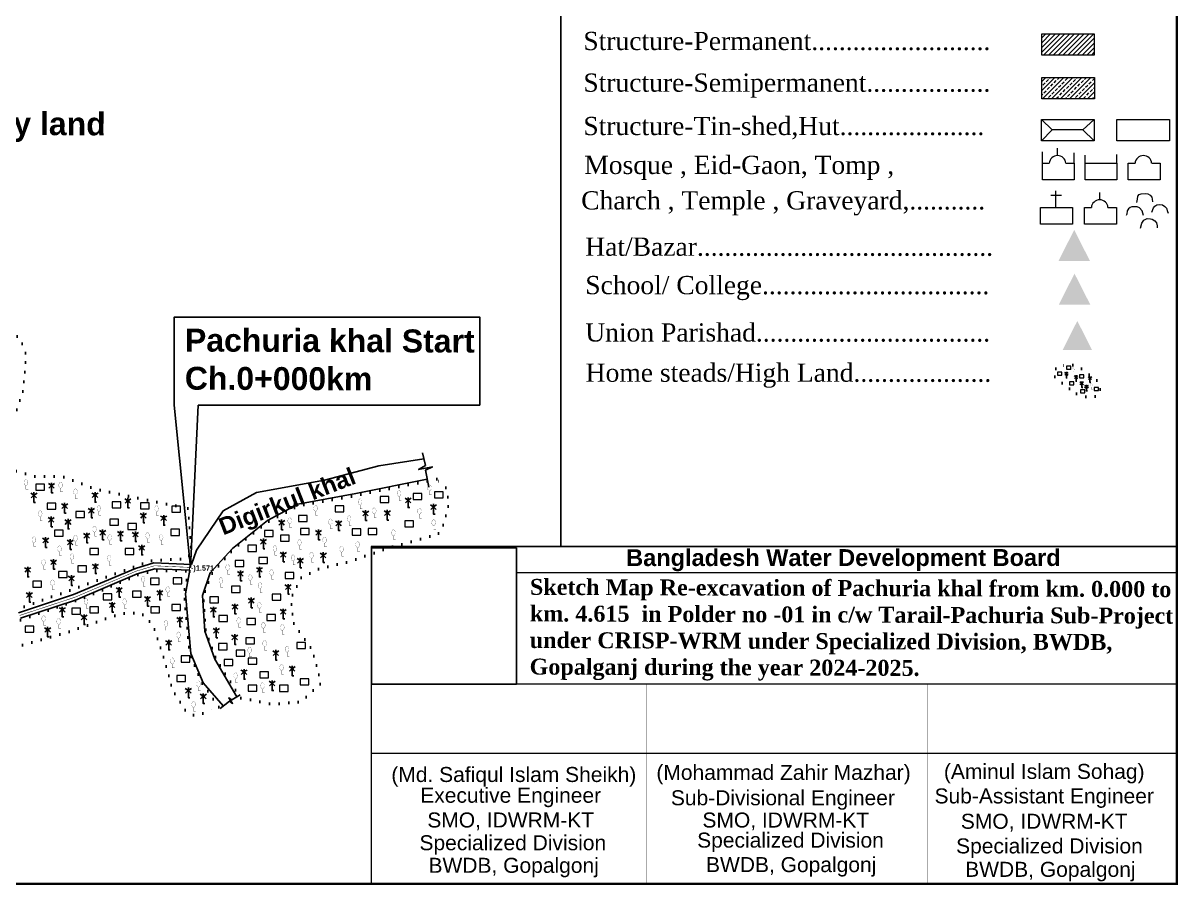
# Model space of a CAD drawing. Header units: millimetres. Extents: x 103 to 27816, y -170541 to -48.
# Drawn here: x 25425 to 27816, y -170541 to -168756 of the extents above; entities that cross this region are included whole.
import ezdxf
from ezdxf.enums import TextEntityAlignment as Align

# ---------------------------------------------------------------- set-up
doc = ezdxf.new("R2010")
doc.units = ezdxf.units.MM
doc.header["$MEASUREMENT"] = 0
for name, pattern in [('ACAD_ISO02W100', [15, 12, -3]), ('CENTERX2', [4, 2.5, -0.5, 0.5, -0.5]), ('DOT2', [0.125, 0, -0.125])]:
    doc.linetypes.add(name, pattern=pattern)
for name, color, linetype, lineweight in [('Bazar', 97, 'Continuous', 15), ('Church', 170, 'Continuous', 9), ('Eid-Gah', 170, 'Continuous', 9), ('existing-profile', 5, 'ACAD_ISO02W100', 25), ('FRAM', 7, 'Continuous', 50), ('Graveyard', 40, 'Continuous', 9), ('HOUSE', 144, 'Continuous', 18), ('Mosque', 170, 'Continuous', 9), ('OUTLINE', 7, 'Continuous', 15), ('PL', 7, 'Continuous', 15), ('Temple', 170, 'Continuous', 9), ('Tomb', 170, 'Continuous', 9), ('Union', 7, 'Continuous', 15)]:
    doc.layers.add(name, color=color, linetype=linetype, lineweight=lineweight)
for name, color, linetype in [('boundary', 7, 'Continuous'), ('Home Stead', 151, 'Continuous'), ('Khal', 4, 'Continuous'), ('TEXT', 5, 'Continuous'), ('Trees', 77, 'Continuous')]:
    doc.layers.add(name, color=color, linetype=linetype)
doc.styles.add('AR', font='arial.ttf', dxfattribs={"height": 450})
doc.styles.add('b', font='times.ttf')
doc.styles.add('sum', font='arialbd.ttf')
picture_1 = doc.add_image_def('image1.png', size_in_pixel=(204, 192))

# ---------------------------------------------------------------- blocks, each defined once
blk = doc.blocks.new('A$C01DB3217')
at = {"layer": 'Trees', "color": 1, "lineweight": 30}
blk.add_lwpolyline([(0, 0.0028), (0, -0.0071), (0.0015, -0.0071)], dxfattribs=at)
for centre, start, end in [((-0.012, -0.0154), 41.2491, 62.6782), ((0.012, -0.0154), 117.3218, 138.7509)]:
    blk.add_arc(centre, 0.0195, start, end, dxfattribs=at)
blk = doc.blocks.new('A$C7FEE66E4')
at = {"layer": 'Trees', "linetype": 'Continuous', "const_width": 0.000142}
blk.add_lwpolyline([(0, 0.00001, 0.606435), (0, 0.00493, 0.606435)], format="xyb", close=True, dxfattribs=at)
at = {"layer": 'Trees', "linetype": 'Continuous', "const_width": 0.000252}
for points in [[(0, 0.00001), (0, -0.00287)], [(0, -0.00287), (0.00172, -0.00287)]]:
    blk.add_lwpolyline(points, dxfattribs=at)

msp = doc.modelspace()

# ---------------------------------------------------------------- hatches: boundary and pattern name
at = {"layer": 'Bazar'}
for color, points in [(256, [(27601, -169184.3), (27568.2, -169248.9), (27633.7, -169248.9)]), (5, [(27601.6, -169274.8), (27568.9, -169339.4), (27634.4, -169339.4)])]:
    msp.add_hatch(color=color, dxfattribs=at).paths.add_polyline_path(points)
at = {"layer": 'HOUSE'}
h = msp.add_hatch(dxfattribs=at)
h.set_pattern_fill('ANSI31', color=256, scale=56.304199, style=0)
h.set_pattern_definition([(45, (-6489233.3496, -22818033.0114), (-4.976635111, 4.976635111), [])])
h.paths.add_polyline_path([(27642.5, -168822.4), (27642.5, -168778.3), (27533.7, -168778.3), (27533.7, -168822.4)])
h = msp.add_hatch(dxfattribs=at)
h.set_pattern_fill('ANSI33', color=256, scale=52.785187)
h.set_pattern_definition([(45, (-6569630.003, -23292643.689), (-9.331190833, 9.331190833), []), (45, (-6569620.672, -23292643.689), (-9.331190833, 9.331190833), [6.598148315, -3.2990741574])])
h.paths.add_polyline_path([(27643, -168868.7), (27534.2, -168868.7), (27534.2, -168912.9), (27643, -168912.9)])
at = {"layer": 'Union'}
msp.add_hatch(color=0, dxfattribs=at).paths.add_polyline_path([(27607.4, -169372.8), (27576.9, -169433.1), (27638, -169433.1)])

# ---------------------------------------------------------------- linework, layer by layer
at = {"layer": 'boundary', "color": 0}
for points, const_width in [([(22783, -166952.8), (27813.3, -166952.8), (27813.3, -170538.5), (22783, -170538.5), (22783, -166952.8)], 4.59), ([(26538.4, -169839.9), (26538.4, -166952.8)], 3.34)]:
    msp.add_lwpolyline(points, dxfattribs=dict(at, const_width=const_width))
at = {"layer": 'Church', "linetype": 'Continuous'}
for points in [[(27574.6, -169113.3), (27552.5, -169113.3)], [(27574.6, -169113.3), (27552.5, -169113.3)], [(27562.9, -169138), (27562.9, -169103.6)], [(27562.9, -169138), (27562.9, -169103.6)]]:
    msp.add_lwpolyline(points, dxfattribs=at)
msp.add_lwpolyline([(27531.5, -169172.2), (27531.5, -169138), (27597.5, -169138), (27597.5, -169172.2), (27570.6, -169172.2), (27570.6, -169172.2), (27570.6, -169172.2), (27570.6, -169172.2), (27531.5, -169172.2)], close=True, dxfattribs=at)
msp.add_lwpolyline([(27531.5, -169172.2), (27531.5, -169138), (27597.5, -169138), (27597.5, -169172.2), (27570.6, -169172.2), (27570.6, -169172.2), (27570.6, -169172.2), (27570.6, -169172.2), (27531.5, -169172.2)], close=True, dxfattribs=at)
at = {"layer": 'Eid-Gah', "linetype": 'Continuous'}
for p, q in [((27623.3, -169046.4), (27623.3, -169029.2)), ((27623.3, -169046.4), (27623.3, -169029.2)), ((27689.3, -169046.4), (27689.3, -169028.1)), ((27689.3, -169046.4), (27689.3, -169028.1))]:
    msp.add_line(p, q, dxfattribs=at)
msp.add_lwpolyline([(27623.3, -169080.6), (27623.3, -169046.4), (27689.3, -169046.4), (27689.3, -169080.6), (27652.8, -169080.6), (27652.8, -169080.6), (27652.8, -169080.6), (27652.8, -169080.6), (27623.3, -169080.6)], close=True, dxfattribs=at)
msp.add_lwpolyline([(27623.3, -169080.6), (27623.3, -169046.4), (27689.3, -169046.4), (27689.3, -169080.6), (27652.8, -169080.6), (27652.8, -169080.6), (27652.8, -169080.6), (27652.8, -169080.6), (27623.3, -169080.6)], close=True, dxfattribs=at)
at = {"layer": 'FRAM', "linetype": 'Continuous', "const_width": 3.73}
msp.add_lwpolyline([(26145.6, -169839.9), (27813.3, -169839.9), (27813.3, -169839.9)], dxfattribs=at)
at = {"layer": 'Graveyard'}
for points in [[(27730.7, -169127.4), (27731.9, -169120.7), (27733, -169114.6), (27735.6, -169111.2), (27739.8, -169109.4), (27748.1, -169109), (27753.3, -169109.7), (27757.9, -169112.4), (27761.6, -169116.5), (27762.4, -169121), (27762.8, -169125.9)], [(27730.7, -169127.4), (27731.9, -169120.7), (27733, -169114.6), (27735.6, -169111.2), (27739.8, -169109.4), (27748.1, -169109), (27753.3, -169109.7), (27757.9, -169112.4), (27761.6, -169116.5), (27762.4, -169121), (27762.8, -169125.9)], [(27744.3, -169154.5), (27741.3, -169144.8), (27736.4, -169138.4), (27731.5, -169136.8), (27726.9, -169136.5), (27720.5, -169136.8), (27716.8, -169138), (27713.4, -169140.6), (27710.7, -169144.8), (27709.6, -169151.9), (27708.8, -169154.5)], [(27744.3, -169154.5), (27741.3, -169144.8), (27736.4, -169138.4), (27731.5, -169136.8), (27726.9, -169136.5), (27720.5, -169136.8), (27716.8, -169138), (27713.4, -169140.6), (27710.7, -169144.8), (27709.6, -169151.9), (27708.8, -169154.5)], [(27761.6, -169147.8), (27765, -169138.4), (27768, -169135.3), (27771.8, -169132.7), (27778.2, -169132), (27783.9, -169132.3), (27788.8, -169135.7), (27791.8, -169139.5), (27794.4, -169145.9), (27795.6, -169149.6)], [(27761.6, -169147.8), (27765, -169138.4), (27768, -169135.3), (27771.8, -169132.7), (27778.2, -169132), (27783.9, -169132.3), (27788.8, -169135.7), (27791.8, -169139.5), (27794.4, -169145.9), (27795.6, -169149.6)], [(27738.3, -169180.5), (27740.9, -169170.4), (27745, -169164), (27752.2, -169160.9), (27758.6, -169161.3), (27762.4, -169162.1), (27767.7, -169165.5), (27771.4, -169170), (27773, -169175.6), (27773, -169180.2)], [(27738.3, -169180.5), (27740.9, -169170.4), (27745, -169164), (27752.2, -169160.9), (27758.6, -169161.3), (27762.4, -169162.1), (27767.7, -169165.5), (27771.4, -169170), (27773, -169175.6), (27773, -169180.2)]]:
    msp.add_lwpolyline(points, dxfattribs=at)
at = {"layer": 'Home Stead', "color": 7, "linetype": 'DOT2', "lineweight": 50, "ltscale": 159.474072, "flags": 128}
for points in [[(25766.5, -169761.2), (25773.5, -169851.9), (25764, -169865.5), (25691.9, -169869.2), (25552.7, -169919.7), (25405.3, -169973.2), (25347.8, -169986.8), (25305.3, -169954.4), (25266.7, -169867.9), (25254, -169782), (25242.2, -169721.3), (25168.6, -169611.8), (25015.2, -169505.7), (24959, -169469.1), (24920.3, -169409.4), (24915.9, -169369), (24917.9, -169334.8), (24912.7, -169314), (24902.7, -169300), (24886.3, -169286.7), (24864.5, -169286.7), (24807.4, -169313.9), (24785.6, -169327.8), (24767.3, -169326.3), (24753.4, -169317), (24759.5, -169298.3), (24826.6, -169203.2), (24882.3, -169206.7), (24934.5, -169219.8), (24974, -169228.6), (25044.5, -169269), (25078.2, -169299.3), (25095, -169363.6), (25135.5, -169380.3), (25182, -169421.2), (25227.1, -169433), (25248.8, -169418.1), (25259.3, -169391.6), (25279.7, -169382.3), (25316.2, -169382.3), (25348.3, -169382.3), (25418.8, -169407), (25431.8, -169443.5), (25424.9, -169518.1), (25397.8, -169599.1), (25396.4, -169679.3), (25446.2, -169694.8), (25506, -169694.8), (25576.7, -169722), (25689.4, -169745.3), (25766.5, -169761.2)], [(27562.7, -169472), (27556.4, -169481.6), (27563.5, -169493.4), (27572.9, -169499.2), (27580.9, -169505.7), (27587.7, -169512.8), (27595.1, -169514.2), (27599.7, -169514.3), (27606.3, -169524.7), (27616.9, -169528.9), (27634.3, -169531.4), (27650.2, -169528.2), (27654.7, -169514.5), (27649.2, -169497.9), (27641.6, -169489.6), (27629.8, -169483.2), (27608.8, -169466.4), (27583.3, -169462.2), (27573.5, -169468.9), (27562.7, -169472)], [(26281.5, -169700.8), (26088.3, -169739.4), (25996.4, -169755.4), (25931.4, -169789.7), (25861.6, -169844.5), (25816.1, -169896.8), (25798.7, -169942.6), (25803.3, -170014.9), (25824.9, -170073.1), (25874.9, -170153.5), (25941.1, -170166.7), (26000.8, -170161.8), (26041.9, -170123.5), (26024.1, -170054.9), (25985.7, -170000.5), (25979.5, -169948.8), (25999.1, -169906), (26039.2, -169885.5), (26096.3, -169873), (26180.1, -169843.6), (26247, -169824.9), (26283.6, -169815.1), (26293.4, -169802.6), (26306.7, -169750.7), (26301.1, -169719), (26281.5, -169700.8)], [(25830.6, -170172.4), (25795, -170122.3), (25769.5, -170061.8), (25758, -169937), (25765.4, -169899.1), (25764, -169891.8), (25757.1, -169890), (25698.2, -169890.1), (25663.2, -169898.7), (25557, -169944.2), (25454.5, -169980.2), (25373.4, -170008.7), (25337, -170013.4), (25312, -170005.9), (25277.5, -169958.3), (25242.2, -169895.5), (25226.4, -169867.3), (25195.1, -169853.1), (25171.1, -169858.9), (25151.8, -169887.6), (25161.6, -169983.7), (25172.6, -170080.1), (25188.6, -170133.5), (25225.5, -170153.3), (25267.4, -170153.3), (25314.2, -170138.4), (25340.1, -170101.6), (25385.3, -170055.3), (25518.7, -170017.3), (25628.3, -169978.7), (25669.1, -169977.6), (25693.9, -170001.9), (25717.7, -170075.3), (25735.4, -170139.2), (25761.3, -170179.4), (25777.2, -170189.3), (25792.7, -170187.7), (25830.6, -170172.4)]]:
    msp.add_lwpolyline(points, dxfattribs=at)
at = {"layer": 'HOUSE'}
for points in [[(27533.7, -168778.3), (27642.5, -168778.3), (27642.5, -168822.4), (27533.7, -168822.4)], [(27533.7, -168778.3), (27642.5, -168778.3), (27642.5, -168822.4), (27533.7, -168822.4)], [(27534.2, -168868.7), (27643, -168868.7), (27643, -168912.9), (27534.2, -168912.9)], [(27534.2, -168868.7), (27643, -168868.7), (27643, -168912.9), (27534.2, -168912.9)]]:
    msp.add_lwpolyline(points, close=True, dxfattribs=at)
at = {"layer": 'HOUSE', "linetype": 'Continuous'}
for points in [[(27533.4, -168955.9), (27642.2, -168955.9), (27642.2, -169000.1), (27533.4, -169000.1)], [(27533.4, -168955.9), (27642.2, -168955.9), (27642.2, -169000.1), (27533.4, -169000.1)], [(27689.1, -168955.9), (27798, -168955.9), (27798, -169000.1), (27689.1, -169000.1)], [(27689.1, -168955.9), (27798, -168955.9), (27798, -169000.1), (27689.1, -169000.1)]]:
    msp.add_lwpolyline(points, close=True, dxfattribs=at)
for points in [[(27642.2, -168955.9), (27618.8, -168977), (27555.3, -168977), (27533.4, -168955.9)], [(27642.2, -168955.9), (27618.8, -168977), (27555.3, -168977), (27533.4, -168955.9)], [(27555.3, -168977), (27533.4, -169000.1)], [(27555.3, -168977), (27533.4, -169000.1)], [(27618.8, -168977), (27642.2, -169000.1)], [(27618.8, -168977), (27642.2, -169000.1)]]:
    msp.add_lwpolyline(points, dxfattribs=at)
at = {"layer": 'HOUSE'}
for points in [[(27584.9, -169472.9), (27593.7, -169472.9), (27593.7, -169466.7), (27584.9, -169466.7), (27584.9, -169472.9)], [(27566.4, -169485.4), (27575.3, -169485.4), (27575.3, -169479.2), (27566.4, -169479.2), (27566.4, -169485.4)], [(27591.2, -169504.9), (27600, -169504.9), (27600, -169498.7), (27591.2, -169498.7), (27591.2, -169504.9)], [(27611.8, -169490.8), (27620.6, -169490.8), (27620.6, -169484.6), (27611.8, -169484.6), (27611.8, -169490.8)], [(27613.9, -169521.9), (27622.7, -169521.9), (27622.7, -169515.8), (27613.9, -169515.8), (27613.9, -169521.9)], [(27642.5, -169516.9), (27651.4, -169516.9), (27651.4, -169510.8), (27642.5, -169510.8), (27642.5, -169516.9)], [(25451.5, -169723.6), (25469.4, -169723.6), (25469.4, -169711.1), (25451.5, -169711.1), (25451.5, -169723.6)], [(26164.6, -169749.1), (26182.5, -169749.1), (26182.5, -169736.5), (26164.6, -169736.5), (26164.6, -169749.1)], [(26232.7, -169742.6), (26250.7, -169742.6), (26250.7, -169730), (26232.7, -169730), (26232.7, -169742.6)], [(26276.8, -169739.3), (26294.7, -169739.3), (26294.7, -169726.8), (26276.8, -169726.8), (26276.8, -169739.3)], [(25475.1, -169762.6), (25493, -169762.6), (25493, -169750), (25475.1, -169750), (25475.1, -169762.6)], [(25609.4, -169760), (25627.3, -169760), (25627.3, -169747.5), (25609.4, -169747.5), (25609.4, -169760)], [(25668.2, -169762), (25686.1, -169762), (25686.1, -169749.4), (25668.2, -169749.4), (25668.2, -169762)], [(25733.4, -169769), (25751.3, -169769), (25751.3, -169756.4), (25733.4, -169756.4), (25733.4, -169769)], [(26071.3, -169768.3), (26089.2, -169768.3), (26089.2, -169755.8), (26071.3, -169755.8), (26071.3, -169768.3)], [(25534.6, -169779.8), (25552.5, -169779.8), (25552.5, -169767.3), (25534.6, -169767.3), (25534.6, -169779.8)], [(25604.9, -169795.8), (25622.8, -169795.8), (25622.8, -169783.3), (25604.9, -169783.3), (25604.9, -169795.8)], [(25995.1, -169788), (26013.1, -169788), (26013.1, -169775.5), (25995.1, -169775.5), (25995.1, -169788)], [(25490.5, -169818.8), (25508.4, -169818.8), (25508.4, -169806.3), (25490.5, -169806.3), (25490.5, -169818.8)], [(25642, -169804.8), (25659.9, -169804.8), (25659.9, -169792.2), (25642, -169792.2), (25642, -169804.8)], [(25730.8, -169816.9), (25748.8, -169816.9), (25748.8, -169804.3), (25730.8, -169804.3), (25730.8, -169816.9)], [(25924.7, -169819.3), (25942.6, -169819.3), (25942.6, -169806.8), (25924.7, -169806.8), (25924.7, -169819.3)], [(25999.4, -169815.1), (26017.3, -169815.1), (26017.3, -169802.5), (25999.4, -169802.5), (25999.4, -169815.1)], [(26106.2, -169816.2), (26124.1, -169816.2), (26124.1, -169803.7), (26106.2, -169803.7), (26106.2, -169816.2)], [(26139.8, -169814.9), (26157.7, -169814.9), (26157.7, -169802.4), (26139.8, -169802.4), (26139.8, -169814.9)], [(26215.5, -169799.3), (26233.4, -169799.3), (26233.4, -169786.7), (26215.5, -169786.7), (26215.5, -169799.3)], [(25958.3, -169828.8), (25976.2, -169828.8), (25976.2, -169816.2), (25958.3, -169816.2), (25958.3, -169828.8)], [(25563.3, -169856.5), (25581.3, -169856.5), (25581.3, -169844), (25563.3, -169844), (25563.3, -169856.5)], [(25636.2, -169856.5), (25654.2, -169856.5), (25654.2, -169844), (25636.2, -169844), (25636.2, -169856.5)], [(25890.7, -169850), (25908.7, -169850), (25908.7, -169837.4), (25890.7, -169837.4), (25890.7, -169850)], [(25538.4, -169892.3), (25556.3, -169892.3), (25556.3, -169879.7), (25538.4, -169879.7), (25538.4, -169892.3)], [(25864.3, -169881.6), (25882.2, -169881.6), (25882.2, -169869), (25864.3, -169869), (25864.3, -169881.6)], [(25912.9, -169875.4), (25930.9, -169875.4), (25930.9, -169862.8), (25912.9, -169862.8), (25912.9, -169875.4)], [(25498.8, -169904.4), (25516.7, -169904.4), (25516.7, -169891.9), (25498.8, -169891.9), (25498.8, -169904.4)], [(25689.2, -169918.4), (25707.1, -169918.4), (25707.1, -169905.9), (25689.2, -169905.9), (25689.2, -169918.4)], [(25735.9, -169917.5), (25753.9, -169917.5), (25753.9, -169904.9), (25735.9, -169904.9), (25735.9, -169917.5)], [(25967.9, -169906.4), (25985.9, -169906.4), (25985.9, -169893.8), (25967.9, -169893.8), (25967.9, -169906.4)], [(25445.7, -169924.2), (25463.6, -169924.2), (25463.6, -169911.7), (25445.7, -169911.7), (25445.7, -169924.2)], [(25856.4, -169935), (25874.3, -169935), (25874.3, -169922.4), (25856.4, -169922.4), (25856.4, -169935)], [(25591.2, -169950.5), (25609.1, -169950.5), (25609.1, -169938), (25591.2, -169938), (25591.2, -169950.5)], [(25651.7, -169945.1), (25669.6, -169945.1), (25669.6, -169932.6), (25651.7, -169932.6), (25651.7, -169945.1)], [(25811.5, -169956.7), (25829.4, -169956.7), (25829.4, -169944.2), (25811.5, -169944.2), (25811.5, -169956.7)], [(25940.7, -169951.2), (25958.6, -169951.2), (25958.6, -169938.6), (25940.7, -169938.6), (25940.7, -169951.2)], [(25526, -169980.1), (25543.9, -169980.1), (25543.9, -169967.6), (25526, -169967.6), (25526, -169980.1)], [(25563.2, -169977.2), (25581.1, -169977.2), (25581.1, -169964.7), (25563.2, -169964.7), (25563.2, -169977.2)], [(25689.8, -169977.2), (25707.8, -169977.2), (25707.8, -169964.7), (25689.8, -169964.7), (25689.8, -169977.2)], [(25733.1, -169972.8), (25751, -169972.8), (25751, -169960.2), (25733.1, -169960.2), (25733.1, -169972.8)], [(25830.7, -169995.4), (25848.6, -169995.4), (25848.6, -169982.8), (25830.7, -169982.8), (25830.7, -169995.4)], [(25888.6, -170001.8), (25906.5, -170001.8), (25906.5, -169989.3), (25888.6, -169989.3), (25888.6, -170001.8)], [(25929.6, -169993.3), (25947.5, -169993.3), (25947.5, -169980.7), (25929.6, -169980.7), (25929.6, -169993.3)], [(25429.8, -170017.7), (25447.7, -170017.7), (25447.7, -170005.1), (25429.8, -170005.1), (25429.8, -170017.7)], [(25829.5, -170053.8), (25847.5, -170053.8), (25847.5, -170041.2), (25829.5, -170041.2), (25829.5, -170053.8)], [(25886.5, -170041.7), (25904.4, -170041.7), (25904.4, -170029.2), (25886.5, -170029.2), (25886.5, -170041.7)], [(25992.1, -170051.2), (26010, -170051.2), (26010, -170038.7), (25992.1, -170038.7), (25992.1, -170051.2)], [(25752.3, -170079.2), (25770.2, -170079.2), (25770.2, -170066.6), (25752.3, -170066.6), (25752.3, -170079.2)], [(25866.1, -170067.2), (25884.1, -170067.2), (25884.1, -170054.6), (25866.1, -170054.6), (25866.1, -170067.2)], [(25890.9, -170083.9), (25908.8, -170083.9), (25908.8, -170071.3), (25890.9, -170071.3), (25890.9, -170083.9)], [(25841.3, -170086.6), (25859.3, -170086.6), (25859.3, -170074.1), (25841.3, -170074.1), (25841.3, -170086.6)], [(25743.2, -170119.4), (25761.1, -170119.4), (25761.1, -170106.9), (25743.2, -170106.9), (25743.2, -170119.4)], [(25915.5, -170112), (25933.4, -170112), (25933.4, -170099.4), (25915.5, -170099.4), (25915.5, -170112)], [(25999.1, -170126.8), (26017, -170126.8), (26017, -170114.2), (25999.1, -170114.2), (25999.1, -170126.8)], [(25891.4, -170139.7), (25909.3, -170139.7), (25909.3, -170127.2), (25891.4, -170127.2), (25891.4, -170139.7)], [(25955.9, -170140), (25973.8, -170140), (25973.8, -170127.4), (25955.9, -170127.4), (25955.9, -170140)]]:
    msp.add_lwpolyline(points, dxfattribs=at)
at = {"layer": 'Khal', "lineweight": 25, "ltscale": 0.1}
for points in [[(25774.1, -169877.3), (25784.1, -169847.3), (25839.4, -169766.2), (25908.6, -169728.4), (26049, -169702.3), (26161.8, -169672.9), (26255, -169658.6)], [(26252.2, -169645.8), (26257.9, -169672.2), (26244, -169680.3), (26272.5, -169675), (26258.1, -169682.1), (26264.8, -169717.3)], [(26261.6, -169700.8), (26114, -169730), (25994, -169752), (25930.9, -169785.8), (25858.4, -169844.3), (25812.5, -169894.6), (25796.6, -169941.2), (25801.7, -170015.6), (25822.1, -170073.6), (25867.9, -170151)], [(25839.4, -170170.2), (25798.1, -170122.5), (25772.7, -170061.3), (25761.3, -169938.2), (25770.2, -169889.2)], [(25832.9, -170175.3), (25852.6, -170160), (25859, -170165.1), (25850.8, -170153.4), (25857.3, -170157.7), (25874.3, -170146.9)]]:
    msp.add_lwpolyline(points, dxfattribs=at)
at = {"layer": 'Khal', "color": 3, "lineweight": 25, "ltscale": 0.1}
for points in [[(25774.1, -169877.3), (25696.2, -169873.9), (25657.6, -169885.3), (25529.8, -169939.7), (25416, -169977.1)], [(25770.2, -169889.2), (25697.7, -169886), (25661.7, -169896.6), (25534, -169950.9), (25419.9, -169988.5)]]:
    msp.add_lwpolyline(points, dxfattribs=at)
at = {"layer": 'Khal', "color": 7, "linetype": 'CENTERX2', "lineweight": 30, "ltscale": 5, "const_width": 1.01}
msp.add_lwpolyline([(25772.1, -169883.3), (25696.9, -169879.9), (25659.7, -169890.9), (25531.9, -169945.3), (25417.9, -169982.8)], dxfattribs=at)
at = {"layer": 'Mosque', "linetype": 'Continuous'}
for p, q in [((27566.5, -169030.3), (27566.5, -169015.3)), ((27566.5, -169030.3), (27566.5, -169015.3)), ((27535, -169046.4), (27535, -169022.6)), ((27535, -169046.4), (27535, -169022.6)), ((27601, -169046.4), (27601, -169024.6)), ((27601, -169046.4), (27601, -169024.6))]:
    msp.add_line(p, q, dxfattribs=at)
for points in [[(27583.7, -169046.4), (27601, -169046.4), (27601, -169080.6), (27574.2, -169080.6), (27574.2, -169080.6), (27564.5, -169080.6), (27564.5, -169080.6), (27535, -169080.6), (27535, -169046.4), (27549.4, -169046.4)], [(27583.7, -169046.4), (27601, -169046.4), (27601, -169080.6), (27564.5, -169080.6), (27564.5, -169080.6), (27564.5, -169080.6), (27564.5, -169080.6), (27535, -169080.6), (27535, -169046.4), (27549.4, -169046.4)]]:
    msp.add_lwpolyline(points, dxfattribs=at)
msp.add_arc((27566.5, -169047.5), 17.2, 3.9267, 176.0733, dxfattribs=at)
msp.add_arc((27566.5, -169047.5), 17.2, 3.9267, 176.0733, dxfattribs=at)
at = {"layer": 'PL'}
for p, q in [((26145.5, -169839.9), (26145.5, -170538.5)), ((27813.3, -169839.9), (27813.3, -170538.5)), ((27813.3, -169894.4), (26446.7, -169894.4)), ((27814.3, -170125.2), (26146.6, -170125.2)), ((27813.3, -170268.4), (26145.6, -170268.4))]:
    msp.add_line(p, q, dxfattribs=at)
at = {"layer": 'PL', "const_width": 0.417}
for points in [[(26716.4, -170125.2), (26716.4, -170538.2)], [(27298, -170125.2), (27298, -170538.5)]]:
    msp.add_lwpolyline(points, dxfattribs=at)
at = {"layer": 'Temple', "linetype": 'Continuous'}
msp.add_line((27653.7, -169122), (27653.7, -169106.9), dxfattribs=at)
msp.add_line((27653.7, -169122), (27653.7, -169106.9), dxfattribs=at)
msp.add_lwpolyline([(27670.8, -169138), (27688.2, -169138), (27688.2, -169172.2), (27651.6, -169172.2), (27651.6, -169172.2), (27651.6, -169172.2), (27651.6, -169172.2), (27622.1, -169172.2), (27622.1, -169138), (27636.5, -169138)], dxfattribs=at)
msp.add_lwpolyline([(27670.8, -169138), (27688.2, -169138), (27688.2, -169172.2), (27651.6, -169172.2), (27651.6, -169172.2), (27651.6, -169172.2), (27651.6, -169172.2), (27622.1, -169172.2), (27622.1, -169138), (27636.5, -169138)], dxfattribs=at)
msp.add_arc((27653.7, -169139.2), 17.2, 3.9267, 176.0733, dxfattribs=at)
msp.add_arc((27653.7, -169139.2), 17.2, 3.9267, 176.0733, dxfattribs=at)
at = {"layer": 'TEXT', "color": 7}
msp.add_lwpolyline([(25787.7, -169547.2), (25772.1, -169883.3), (25738.1, -169547.2), (25738.1, -169365), (26370.6, -169365), (26370.6, -169547.2), (25787.7, -169547.2)], dxfattribs=at)
at = {"layer": 'Tomb', "linetype": 'Continuous'}
msp.add_lwpolyline([(27761.3, -169046.4), (27778.6, -169046.4), (27778.6, -169080.6), (27742, -169080.6), (27742, -169080.6), (27742, -169080.6), (27742, -169080.6), (27712.6, -169080.6), (27712.6, -169046.4), (27727, -169046.4)], dxfattribs=at)
msp.add_arc((27744.1, -169047.5), 17.2, 3.9267, 176.0733, dxfattribs=at)
msp.add_arc((27744.1, -169047.5), 17.2, 3.9267, 176.0733, dxfattribs=at)

# ---------------------------------------------------------------- block references
at = {"layer": 'Trees', "linetype": 'DOT2', "ltscale": 0.2}
for p, xscale, yscale, zscale in [((27598.5, -169477.5), 1584.776227519953, 1584.776227519949, 1584.776227519951), ((27636.1, -169509.5), 1584.776227519953, 1584.776227519949, 1584.776227519951), ((25431.2, -169714.2), 2684.416169053271, 2684.416169053275, 2684.41616905327), ((25503, -169719.4), 2684.416169053271, 2684.416169053275, 2684.41616905327), ((26266.4, -169725.2), 2684.416169053271, 2684.416169053275, 2684.41616905327), ((25533.7, -169733.6), 2684.416169053271, 2684.416169053275, 2684.41616905327), ((26203.6, -169736.7), 2684.416169053271, 2684.416169053275, 2684.41616905327), ((25582.1, -169767.9), 2684.416169053271, 2684.416169053275, 2684.41616905327), ((25701.5, -169768.2), 2684.416169053271, 2684.416169053275, 2684.41616905327), ((26030.7, -169767.5), 2684.416169053271, 2684.416169053275, 2684.41616905327), ((26122.8, -169754.4), 2684.416169053271, 2684.416169053275, 2684.41616905327), ((26152, -169772.7), 2684.416169053271, 2684.416169053275, 2684.41616905327), ((26245.6, -169773.4), 2684.416169053271, 2684.416169053275, 2684.41616905327), ((25460.6, -169778.6), 2684.416169053271, 2684.416169053275, 2684.41616905327), ((25977.2, -169793.3), 2684.416169053271, 2684.416169053275, 2684.41616905327), ((26061.5, -169795.8), 2684.416169053271, 2684.416169053275, 2684.41616905327), ((26100.1, -169788.9), 2684.416169053271, 2684.416169053275, 2684.41616905327), ((26275.1, -169797.3), 2684.416169053271, 2684.416169053275, 2684.41616905327), ((25573.1, -169810.7), 2684.416169053271, 2684.416169053275, 2684.41616905327), ((26191.8, -169818.1), 2684.416169053271, 2684.416169053275, 2684.41616905327), ((25447.6, -169832.8), 2684.416169053271, 2684.416169053275, 2684.41616905327), ((25533.7, -169829.7), 2684.416169053271, 2684.416169053275, 2684.41616905327), ((25604.6, -169828.3), 2684.416169053271, 2684.416169053275, 2684.41616905327), ((25682.9, -169824), 2684.416169053271, 2684.416169053275, 2684.41616905327), ((25711, -169827.8), 2684.416169053271, 2684.416169053275, 2684.41616905327), ((25997.4, -169838.4), 2684.416169053271, 2684.416169053275, 2684.41616905327), ((26049.4, -169833.3), 2684.416169053271, 2684.416169053275, 2684.41616905327), ((26117.7, -169842.7), 2684.416169053271, 2684.416169053275, 2684.41616905327), ((25500.8, -169851.4), 2684.416169053271, 2684.416169053275, 2684.41616905327), ((25526.3, -169868), 2684.416169053271, 2684.416169053275, 2684.41616905327), ((25603.3, -169871.1), 2684.416169053271, 2684.416169053275, 2684.41616905327), ((25946.4, -169850.8), 2684.416169053271, 2684.416169053275, 2684.41616905327), ((25984, -169870.4), 2684.416169053271, 2684.416169053275, 2684.41616905327), ((26022.3, -169864.8), 2684.416169053271, 2684.416169053275, 2684.41616905327), ((26084.5, -169852), 2684.416169053271, 2684.416169053275, 2684.41616905327), ((25467.5, -169879.5), 2684.416169053271, 2684.416169053275, 2684.41616905327), ((25848.8, -169890), 2684.416169053271, 2684.416169053275, 2684.41616905327), ((25673.5, -169914.3), 2684.416169053271, 2684.416169053275, 2684.41616905327), ((25834.6, -169917.2), 2684.416169053271, 2684.416169053275, 2684.41616905327), ((25895.4, -169910.8), 2684.416169053271, 2684.416169053275, 2684.41616905327), ((25939.5, -169900.5), 2684.416169053271, 2684.416169053275, 2684.41616905327), ((25486.1, -169922.1), 2684.416169053271, 2684.416169053275, 2684.41616905327), ((25724.7, -169935.6), 2684.416169053271, 2684.416169053275, 2684.41616905327), ((25915.8, -169927.4), 2684.416169053271, 2684.416169053275, 2684.41616905327), ((25555.5, -169960.3), 2684.416169053271, 2684.416169053275, 2684.41616905327), ((25635.3, -169960.7), 2684.416169053271, 2684.416169053275, 2684.41616905327), ((25914.4, -169968.7), 2684.416169053271, 2684.416169053275, 2684.41616905327), ((25467.9, -169996.1), 2684.416169053271, 2684.416169053275, 2684.41616905327), ((25499, -170001.9), 2684.416169053271, 2684.416169053275, 2684.41616905327), ((25721, -170005.9), 2684.416169053271, 2684.416169053275, 2684.41616905327), ((25871.7, -170000.1), 2684.416169053271, 2684.416169053275, 2684.41616905327), ((25922.5, -170009.9), 2684.416169053271, 2684.416169053275, 2684.41616905327), ((25961.7, -170014.3), 2684.416169053271, 2684.416169053275, 2684.41616905327), ((25747.1, -170030), 2684.416169053271, 2684.416169053275, 2684.41616905327), ((25894.2, -170061.1), 2684.416169053271, 2684.416169053275, 2684.41616905327), ((25925.3, -170047.4), 2684.416169053271, 2684.416169053275, 2684.41616905327), ((25971.6, -170059.4), 2684.416169053271, 2684.416169053275, 2684.41616905327), ((25734.1, -170083.6), 2684.416169053271, 2684.416169053275, 2684.41616905327), ((25960.3, -170097.1), 2684.416169053271, 2684.416169053275, 2684.41616905327), ((25788.4, -170131.4), 2684.416169053271, 2684.416169053275, 2684.41616905327), ((25865, -170114.1), 2684.416169053271, 2684.416169053275, 2684.41616905327), ((25920.7, -170134.9), 2684.416169053271, 2684.416169053275, 2684.41616905327), ((25778.1, -170173.7), 2684.416169053271, 2684.416169053275, 2684.41616905327)]:
    msp.add_blockref('A$C7FEE66E4', p, dxfattribs=dict(at, xscale=xscale, yscale=yscale, zscale=zscale))
at = {"layer": 'Trees', "ltscale": 0.1}
for p, xscale, yscale, zscale in [((27584.8, -169481.9), 1249.709292702455, 1249.70929270245, 1249.709292702438), ((27604.8, -169488.8), 1249.709292702455, 1249.70929270245, 1249.709292702438), ((27616.6, -169501.7), 1249.709292702455, 1249.70929270245, 1249.709292702438), ((27633.6, -169491.2), 1249.709292702455, 1249.70929270245, 1249.709292702438), ((27626.4, -169508.8), 1249.709292702455, 1249.70929270245, 1249.709292702438), ((25484.1, -169713.9), 2116.853959373475, 2116.853959373471, 2116.853959373464), ((25447.6, -169733.5), 2116.853959373475, 2116.853959373471, 2116.853959373464), ((25574.1, -169733.3), 2116.853959373475, 2116.853959373471, 2116.853959373464), ((26222.3, -169744.2), 2116.853959373475, 2116.853959373471, 2116.853959373464), ((25511.2, -169755.7), 2116.853959373475, 2116.853959373471, 2116.853959373464), ((25566.6, -169765.3), 2116.853959373475, 2116.853959373471, 2116.853959373464), ((25642.1, -169745.2), 2116.853959373475, 2116.853959373471, 2116.853959373464), ((26274.7, -169757.7), 2116.853959373475, 2116.853959373471, 2116.853959373464), ((25483.4, -169784.1), 2116.853959373475, 2116.853959373471, 2116.853959373464), ((25518.2, -169788.7), 2116.853959373475, 2116.853959373471, 2116.853959373464), ((25674.3, -169775.6), 2116.853959373475, 2116.853959373471, 2116.853959373464), ((25716.3, -169781), 2116.853959373475, 2116.853959373471, 2116.853959373464), ((25960.3, -169790.1), 2116.853959373475, 2116.853959373471, 2116.853959373464), ((26078.3, -169791.9), 2116.853959373475, 2116.853959373471, 2116.853959373464), ((26134.1, -169770.9), 2116.853959373475, 2116.853959373471, 2116.853959373464), ((26179.1, -169770.3), 2116.853959373475, 2116.853959373471, 2116.853959373464), ((25589.9, -169810.9), 2116.853959373475, 2116.853959373471, 2116.853959373464), ((25626.8, -169813.2), 2116.853959373475, 2116.853959373471, 2116.853959373464), ((25657.8, -169814.9), 2116.853959373475, 2116.853959373471, 2116.853959373464), ((26036.7, -169810.9), 2116.853959373475, 2116.853959373471, 2116.853959373464), ((25471.8, -169826.9), 2116.853959373475, 2116.853959373471, 2116.853959373464), ((25522.7, -169831), 2116.853959373475, 2116.853959373471, 2116.853959373464), ((25556.9, -169817.3), 2116.853959373475, 2116.853959373471, 2116.853959373464), ((25922.6, -169829.5), 2116.853959373475, 2116.853959373471, 2116.853959373464), ((25670.8, -169842.5), 2116.853959373475, 2116.853959373471, 2116.853959373464), ((25963.7, -169856.7), 2116.853959373475, 2116.853959373471, 2116.853959373464), ((26046.5, -169857.9), 2116.853959373475, 2116.853959373471, 2116.853959373464), ((25434.9, -169888), 2116.853959373475, 2116.853959373471, 2116.853959373464), ((25488.2, -169872.2), 2116.853959373475, 2116.853959373471, 2116.853959373464), ((25575, -169881), 2116.853959373475, 2116.853959373471, 2116.853959373464), ((25914.5, -169887.9), 2116.853959373475, 2116.853959373471, 2116.853959373464), ((25999, -169869.1), 2116.853959373475, 2116.853959373471, 2116.853959373464), ((25525.3, -169905.5), 2116.853959373475, 2116.853959373471, 2116.853959373464), ((25875.2, -169895.9), 2116.853959373475, 2116.853959373471, 2116.853959373464), ((25624.2, -169930), 2116.853959373475, 2116.853959373471, 2116.853959373464), ((25708.2, -169935.7), 2116.853959373475, 2116.853959373471, 2116.853959373464), ((25973.8, -169923.6), 2116.853959373475, 2116.853959373471, 2116.853959373464), ((25438.2, -169940), 2116.853959373475, 2116.853959373471, 2116.853959373464), ((25682.8, -169948.6), 2116.853959373475, 2116.853959373471, 2116.853959373464), ((25897.5, -169951.7), 2116.853959373475, 2116.853959373471, 2116.853959373464), ((25506.4, -169970.8), 2116.853959373475, 2116.853959373471, 2116.853959373464), ((25609.7, -169961.2), 2116.853959373475, 2116.853959373471, 2116.853959373464), ((25819.1, -169970.8), 2116.853959373475, 2116.853959373471, 2116.853959373464), ((25863.8, -169964.6), 2116.853959373475, 2116.853959373471, 2116.853959373464), ((25963.6, -169974.8), 2116.853959373475, 2116.853959373471, 2116.853959373464), ((25551.4, -169986.5), 2116.853959373475, 2116.853959373471, 2116.853959373464), ((25749.6, -169991.3), 2116.853959373475, 2116.853959373471, 2116.853959373464), ((25476, -170012.3), 2116.853959373475, 2116.853959373471, 2116.853959373464), ((25825, -170014), 2116.853959373475, 2116.853959373471, 2116.853959373464), ((25863.2, -170027.8), 2116.853959373475, 2116.853959373471, 2116.853959373464), ((25726.6, -170039.2), 2116.853959373475, 2116.853959373471, 2116.853959373464), ((25948.3, -170060.1), 2116.853959373475, 2116.853959373471, 2116.853959373464), ((25882.6, -170099.9), 2116.853959373475, 2116.853959373471, 2116.853959373464), ((25982.3, -170092.9), 2116.853959373475, 2116.853959373471, 2116.853959373464), ((25940.8, -170123.2), 2116.853959373475, 2116.853959373471, 2116.853959373464), ((25767.3, -170138.1), 2116.853959373475, 2116.853959373471, 2116.853959373464), ((25798.3, -170150.2), 2116.853959373475, 2116.853959373471, 2116.853959373464)]:
    msp.add_blockref('A$C01DB3217', p, dxfattribs=dict(at, xscale=xscale, yscale=yscale, zscale=zscale))

# ---------------------------------------------------------------- texts
at = {"layer": 'FRAM', "linetype": 'Continuous', "lineweight": -3, "style": 'AR'}
for s, p in [('(Aminul Islam Sohag)     ', (27569.1, -170321.3)), ('(Md. Safiqul Islam Sheikh)   ', (26459.1, -170327.7)), ('(Mohammad Zahir Mazhar)      ', (27035.5, -170323.3)), ('Executive Engineer     ', (26464.7, -170370.7)), ('Sub-Divisional Engineer       ', (27040.2, -170375.9)), ('Sub-Assistant Engineer      ', (27575.1, -170372.1)), ('SMO, IDWRM-KT     ', (26464.7, -170421.9)), ('SMO, IDWRM-KT      ', (27040.2, -170422)), ('SMO, IDWRM-KT      ', (27575.1, -170424.6)), ('Specialized Division     ', (27043.9, -170463.6)), ('Specialized Division     ', (26469.1, -170469)), ('Specialized Division     ', (27579.9, -170475.6)), ('BWDB, Gopalgonj     ', (26470.9, -170515.8)), ('BWDB, Gopalgonj     ', (27045.3, -170514.3)), ('BWDB, Gopalgonj     ', (27581.8, -170524.1))]:
    msp.add_text(s, height=31.107, dxfattribs=at).set_placement(p, align=Align.CENTER)
at = {"layer": 'OUTLINE', "ltscale": 0.1, "style": 'b'}
for s, p in [('Structure-Permanent..........................', (26584.9, -168811.9)), ('Structure-Semipermanent..................', (26584.9, -168898.2)), ('Structure-Tin-shed,Hut.....................', (26584.9, -168988)), ('Mosque , Eid-Gaon, Tomp ,', (26586.9, -169068.6)), ('Charch , Temple , Graveyard,........... ', (26580.5, -169142)), ('Home steads/High Land....................', (26589.8, -169498.9))]:
    msp.add_text(s, height=37.754, dxfattribs=at).set_placement(p)
at = {"layer": 'OUTLINE', "ltscale": 0.1, "char_height": 37.754, "width": 1761.581, "attachment_point": 1, "style": 'b'}
for s, insert in [('Hat/Bazar...........................................', (26588.9, -169200.2)), ('School/ College.................................', (26588.9, -169279.7)), ('Union Parishad..................................', (26588.9, -169377.8))]:
    msp.add_mtext(s, dxfattribs=dict(at, insert=insert))
at = {"layer": 'TEXT', "color": 7, "style": 'sum'}
msp.add_text('Bangladesh Water Development Board', height=34.897, rotation=0.0165, dxfattribs=at).set_placement((27123.2, -169880.4), align=Align.CENTER)
at = {"layer": 'TEXT', "color": 7, "lineweight": 25, "style": 'sum'}
msp.add_text('(-)1.571', height=10.81, rotation=359.7933, dxfattribs=at).set_placement((25767.7, -169889.9))
at = {"layer": 'TEXT', "color": 7, "attachment_point": 1, "style": 'sum'}
for s, insert, char_height, width, rotation in [('Paddy land ', (25243.3, -168939.9), 47.386, 917.271, 359.7933), ('Pachuria khal Start\\PCh.0+000km', (25760.4, -169388.8), 47.386, 917.271, 359.7933), ('Digirkul khal', (25826.3, -169784), 35.596, 689.056, 21.3578), ('{\\fTimes New Roman|b1|i0|c161|p18;Sketch Map \\fTimes New Roman|b1|i0|c0|p18;Re-excavation of Pachuria khal from km. 0.000 to km. 4.615  in Polder no -01 in c/w Tarail-Pachuria Sub-Project under CRISP-WRM under Specialized Division, BWDB, Gopalganj during the year 2024-2025.}', (26474.4, -169907.1), 33, 1339.004, 359.7933)]:
    msp.add_mtext(s, dxfattribs=dict(at, insert=insert, char_height=char_height, width=width, rotation=rotation))

# ---------------------------------------------------------------- pictures from other files: only their frames are drawn
at = {"layer": 'existing-profile', "color": 1, "linetype": 'ByBlock'}
image = msp.add_image(picture_1, insert=(26146.6, -170125.2), size_in_units=(300.1, 282.4), dxfattribs=at)
image.dxf.flags = 7

doc.saveas('drawing.dxf')
